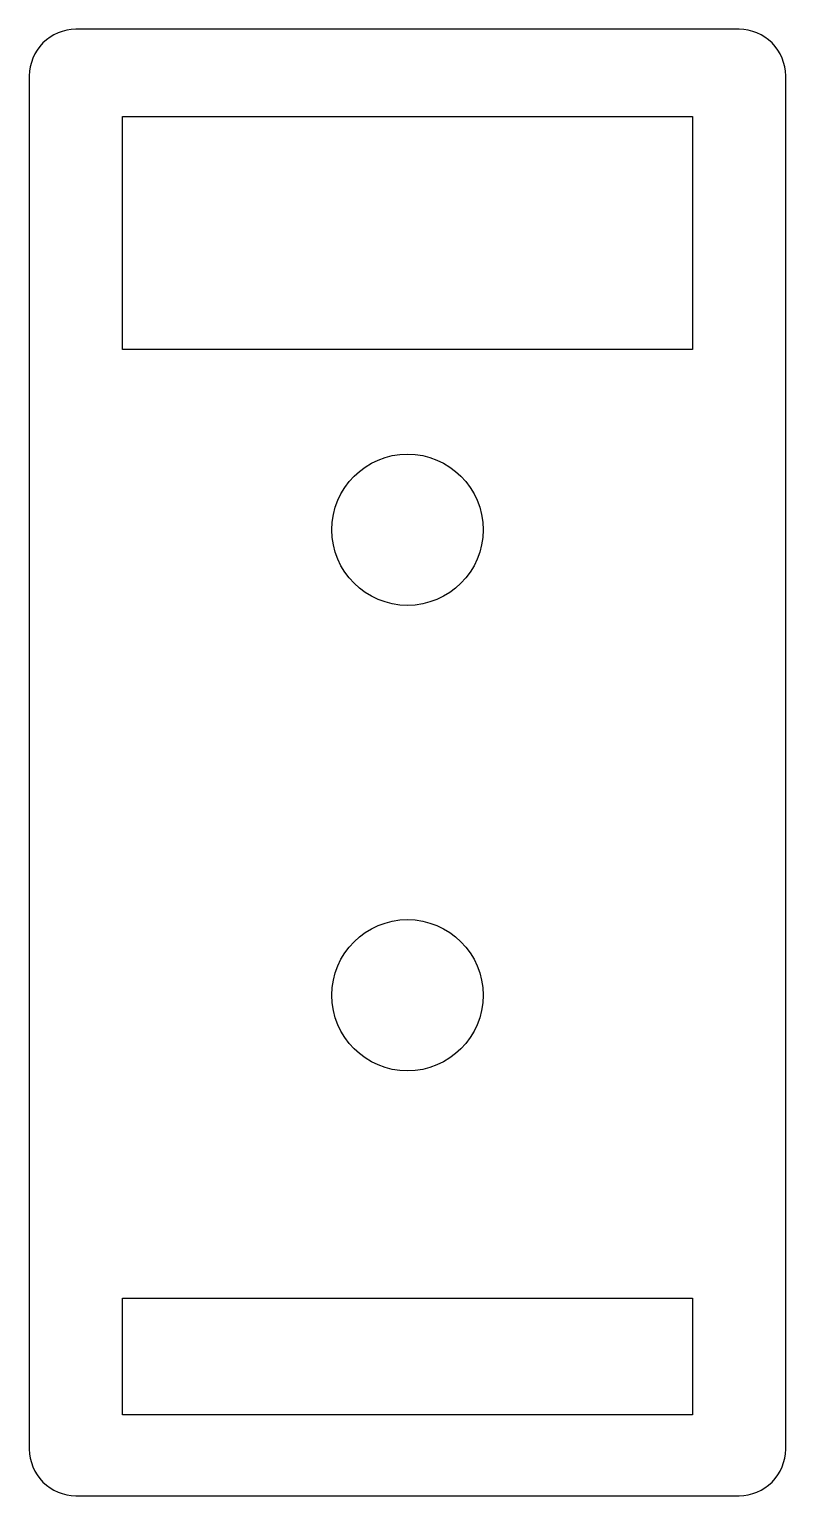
# Model space of a CAD drawing. Header units: millimetres. Extents: x -16.2 to 16.2, y -31.5 to 31.5.
import ezdxf

# ---------------------------------------------------------------- set-up
doc = ezdxf.new("R2010")
doc.units = ezdxf.units.MM

msp = doc.modelspace()

# ---------------------------------------------------------------- linework, layer by layer
msp.add_lwpolyline([(-16.25, -29.5, 0.414214), (-14.25, -31.5), (14.25, -31.5, 0.414214), (16.25, -29.5), (16.25, 29.5, 0.414214), (14.25, 31.5), (-14.25, 31.5, 0.414214), (-16.25, 29.5)], format="xyb", close=True)
for points in [[(-12.25, 17.75), (-12.25, 27.75), (12.25, 27.75), (12.25, 17.75)], [(12.25, -28.021), (-12.25, -28.021), (-12.25, -23.021), (12.25, -23.021)]]:
    msp.add_lwpolyline(points, close=True)
for centre in [(0, 10), (0, -10)]:
    msp.add_circle(centre, 3.25)

doc.saveas('drawing.dxf')
